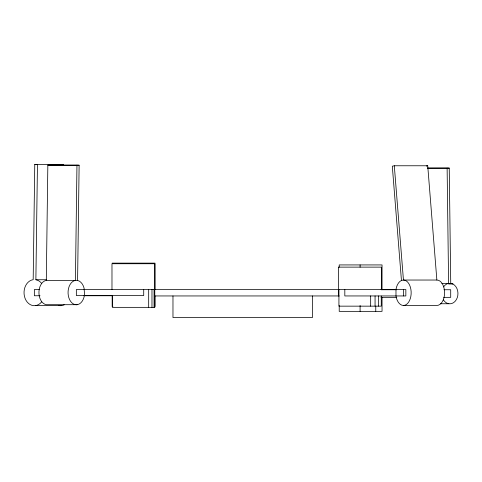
<?xml version="1.0" encoding="UTF-8"?>
<svg xmlns="http://www.w3.org/2000/svg" width="482" height="482" viewBox="0 0 482 482"><rect width="100%" height="100%" fill="white"/><g stroke="black" fill="none" stroke-linecap="round" stroke-linejoin="round"><path stroke-width="0.72" d="M60.871 164.44L63.558 164.501L34.764 164.44L33.18 279.68A13.05 10.315 -90 0 0 25.076 298.37A13.05 10.315 -90 0 0 41.711 301.792M41.579 283.338A13.05 10.315 -90 0 0 35.873 279.741L37.457 164.501L34.764 164.44M77.265 304.696L48.14 304.696A12.225 8.29 90 0 1 38.982 293.9A12.225 8.29 90 0 1 46.302 280.391L47.839 165.163L76.963 165.163L79.126 165.224L77.59 280.458A12.225 8.29 -90 0 1 84.067 288.091L84.543 294.382L83.94 297.448A12.225 8.29 90 0 1 69.673 299.798A12.225 8.29 90 0 1 75.427 280.391L76.963 165.163M394.3 165.766L392.306 166.2L401.446 280.47A12.713 7.724 -90 0 0 395.981 289.453L395.981 296.032A12.713 7.724 -90 0 0 404.79 305.263A12.713 7.724 -90 0 0 411.14 291.64A12.713 7.724 -90 0 0 403.446 280.036L394.3 165.766L427.727 165.766L436.867 280.036A12.713 7.724 -90 0 1 444.597 292.743A12.713 7.724 -90 0 1 436.867 305.455L403.446 305.455M426.389 166.055L427.727 165.766M401.446 280.47L403.446 280.036L436.867 280.036M427.558 168.152L449.242 168.104L450.736 283.344L452.803 283.994A10.267 8.146 -90 0 1 456.352 299.665A10.267 8.146 -90 0 1 443.422 299.931M79.126 165.224L47.839 165.163M427.426 168.104L449.242 168.104M112.179 263.13L154.999 263.13L154.999 289.543M338.545 267.13L381.364 267.13L381.364 289.543M35.873 279.741L46.314 279.741M46.302 280.391L77.59 280.458M441.837 283.386L452.803 283.386L452.803 283.994L448.609 283.994L447.121 168.152M39.313 289.543L34.349 289.543L34.349 295.749L40.03 295.749M381.015 289.742L396.752 289.742M443.958 289.742L450.706 289.742L450.706 297.346L443.639 297.346M83.989 295.749L112.668 295.749M154.27 295.948L339.274 295.948M381.015 297.346L396.752 297.346M440.596 303.75L448.875 303.75M35.517 305.612L61.618 305.612M112.909 306.552L112.179 306.552L112.179 295.46M154.27 306.552L154.999 306.552L154.999 295.948M403.446 289.543L403.446 295.948M382.039 289.742L382.039 264.931L339.22 264.931L339.226 267.167M382.039 297.346L382.039 311.354L339.22 311.354L339.226 305.486M381.268 296.044L381.268 306.154L338.924 306.154L338.924 289.543M378.418 295.948L378.418 306.154M375.767 306.197L375.767 311.354M375.068 295.948L375.068 306.154M370.664 295.948L370.664 306.154M360.096 264.931L360.096 267.167M360.096 305.486L360.096 311.354M344.817 289.543L344.817 295.948L405.844 295.948L405.844 289.543L76.343 289.543L76.343 295.544L143.714 295.544L143.714 289.543M338.575 267.13L338.575 295.948M312.438 295.948L312.438 317.56L172.972 317.56L172.972 295.948M154.071 289.543L154.071 307.353M151.975 289.543L151.975 307.353M148.679 289.543L148.679 307.353M112.354 295.478L112.354 307.353L154.8 307.353L154.764 263.732L111.981 263.732L111.981 289.543M64.233 304.787A13.05 10.315 -90 0 1 58.925 305.552M443.591 286.904A10.267 8.146 -90 0 1 448.609 283.386"/></g></svg>
